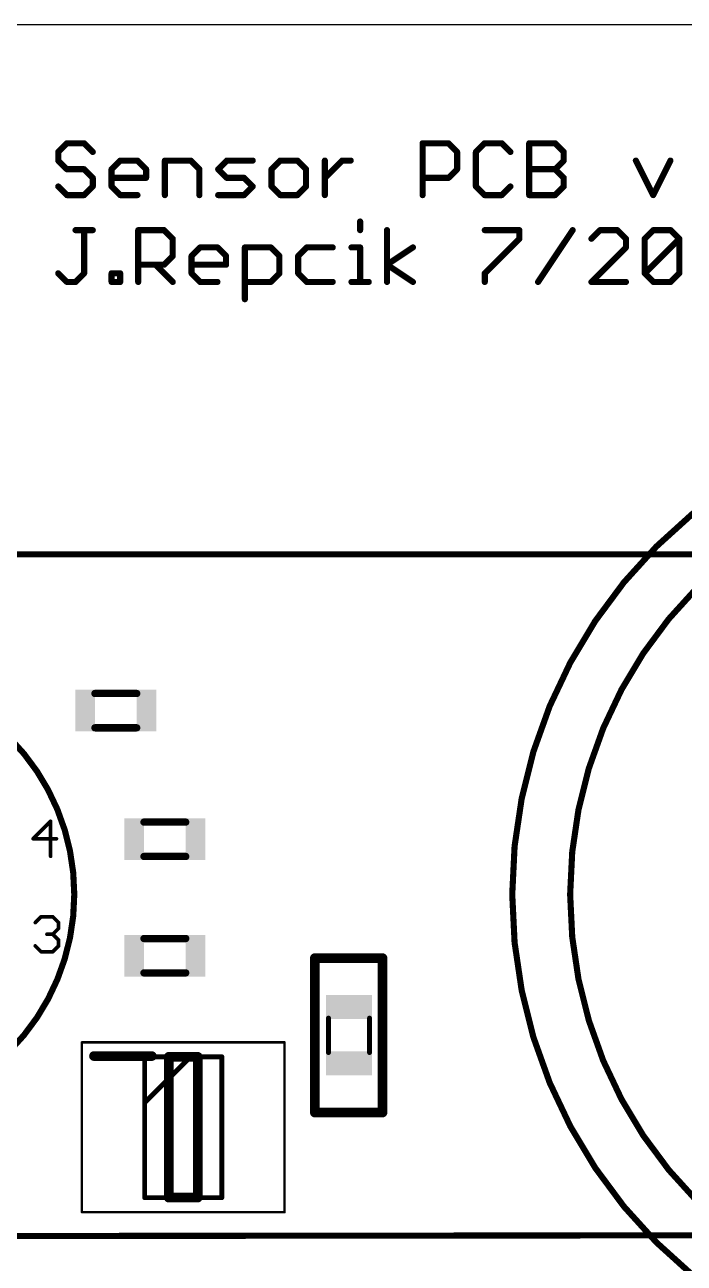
# Model space of a CAD drawing. Extents: x 0 to 2.95, y 0 to 1.57.
# Drawn here: x 0.856 to 1.394, y 0.564 to 1.575 of the extents above; entities that cross this region are included whole.
import ezdxf

# ---------------------------------------------------------------- set-up
doc = ezdxf.new("R2010")
doc.units = 0
for name, color, linetype in [('20', 7, 'CONTINUOUS'), ('21', 253, 'CONTINUOUS'), ('51', 253, 'CONTINUOUS')]:
    doc.layers.add(name, color=color, linetype=linetype)

# ---------------------------------------------------------------- blocks, each defined once
blk = doc.blocks.new('RECT')
blk.add_solid([(-0.5, -0.5), (0.5, -0.5), (-0.5, 0.5), (0.5, 0.5)])

msp = doc.modelspace()

# ---------------------------------------------------------------- linework, layer by layer
at = {"layer": '20'}
msp.add_line((2.952756, 1.574803), (0, 1.574803), dxfattribs=at)
at = {"layer": '21'}
for points, const_width in [([(1.655, 0.463425, 1), (1.655, 1.266575, 1), (1.655, 0.463425)], 0.005), ([(1.655, 0.510669, 1), (1.655, 1.219331, 1), (1.655, 0.510669)], 0.005), ([(0.715, 0.683898, 1), (0.715, 1.046102, 1), (0.715, 0.683898)], 0.005), ([(1.094441, 0.812992, 1), (1.090441, 0.812992)], 0.004), ([(1.092441, 0.814992, 1), (1.092441, 0.810992)], 0.004), ([(1.149559, 0.812992, 1), (1.145559, 0.812992)], 0.004), ([(1.147559, 0.810992, 1), (1.147559, 0.814992)], 0.004), ([(0.912165, 0.735039, 1), (0.912165, 0.731102)], 0.003937), ([(0.959409, 0.731102, 1), (0.959409, 0.735039)], 0.003937), ([(0.975157, 0.73248, 1), (0.97122, 0.73248)], 0.003937), ([(0.973189, 0.734449, 1), (0.973189, 0.730512)], 0.003937), ([(0.99878, 0.73248, 1), (0.994843, 0.73248)], 0.003937), ([(0.996811, 0.730512, 1), (0.996811, 0.734449)], 0.003937), ([(1.092441, 0.689008, 1), (1.092441, 0.685008)], 0.004), ([(1.090441, 0.687008, 1), (1.094441, 0.687008)], 0.004), ([(1.145559, 0.687008, 1), (1.149559, 0.687008)], 0.004), ([(1.147559, 0.685008, 1), (1.147559, 0.689008)], 0.004), ([(0.97122, 0.61752, 1), (0.975157, 0.61752)], 0.003937), ([(0.973189, 0.619488, 1), (0.973189, 0.615551)], 0.003937), ([(0.994843, 0.61752, 1), (0.99878, 0.61752)], 0.003937), ([(0.996811, 0.615551, 1), (0.996811, 0.619488)], 0.003937)]:
    msp.add_lwpolyline(points, format="xyb", dxfattribs=dict(at, const_width=const_width))
for points, const_width in [([(0.091811, 1.142559), (2.068189, 1.142559)], 0.005), ([(1.092441, 0.687008), (1.092441, 0.812992)], 0.008), ([(1.092441, 0.812992), (1.147559, 0.812992)], 0.008), ([(1.147559, 0.812992), (1.147559, 0.687008)], 0.008), ([(0.912165, 0.733071), (0.959409, 0.733071)], 0.007874), ([(0.973189, 0.73248), (0.996811, 0.73248)], 0.007874), ([(0.973189, 0.61752), (0.973189, 0.73248)], 0.007874), ([(0.996811, 0.73248), (0.996811, 0.61752)], 0.007874), ([(1.147559, 0.687008), (1.092441, 0.687008)], 0.008), ([(0.996811, 0.61752), (0.973189, 0.61752)], 0.007874), ([(0.091811, 0.585472), (2.068189, 0.587441)], 0.005)]:
    msp.add_lwpolyline(points, dxfattribs=dict(at, const_width=const_width))
at = {"layer": '51'}
for points, const_width in [([(0.890058, 1.478048), (0.883012, 1.471001)], 0.005), ([(0.904152, 1.478048), (0.890058, 1.478048)], 0.005), ([(0.911199, 1.471001), (0.904152, 1.478048)], 0.005), ([(1.180273, 1.435768), (1.180273, 1.478048)], 0.005), ([(1.180273, 1.478048), (1.201414, 1.478048)], 0.005), ([(1.201414, 1.478048), (1.20846, 1.471001)], 0.005), ([(1.230822, 1.478048), (1.223775, 1.471001)], 0.005), ([(1.244915, 1.478048), (1.230822, 1.478048)], 0.005), ([(1.251962, 1.471001), (1.244915, 1.478048)], 0.005), ([(1.267277, 1.435768), (1.267277, 1.478048)], 0.005), ([(1.267277, 1.478048), (1.288417, 1.478048)], 0.005), ([(1.288417, 1.478048), (1.295464, 1.471001)], 0.005), ([(0.883012, 1.471001), (0.883012, 1.463954)], 0.005), ([(0.883012, 1.463954), (0.890058, 1.456908)], 0.005), ([(0.926514, 1.456908), (0.93356, 1.463954)], 0.005), ([(0.93356, 1.463954), (0.947654, 1.463954)], 0.005), ([(0.947654, 1.463954), (0.9547, 1.456908)], 0.005), ([(0.970015, 1.435768), (0.970015, 1.463954)], 0.005), ([(0.970015, 1.463954), (0.991155, 1.463954)], 0.005), ([(0.991155, 1.463954), (0.998202, 1.456908)], 0.005), ([(1.013517, 1.456908), (1.020564, 1.463954)], 0.005), ([(1.020564, 1.463954), (1.041704, 1.463954)], 0.005), ([(1.064065, 1.463954), (1.057019, 1.456908)], 0.005), ([(1.078159, 1.463954), (1.064065, 1.463954)], 0.005), ([(1.085205, 1.456908), (1.078159, 1.463954)], 0.005), ([(1.10052, 1.435768), (1.10052, 1.463954)], 0.005), ([(1.10052, 1.449861), (1.114614, 1.463954)], 0.005), ([(1.114614, 1.463954), (1.12166, 1.463954)], 0.005), ([(1.20846, 1.471001), (1.20846, 1.456908)], 0.005), ([(1.223775, 1.471001), (1.223775, 1.442814)], 0.005), ([(1.295464, 1.463954), (1.288417, 1.456908)], 0.005), ([(1.295464, 1.471001), (1.295464, 1.463954)], 0.005), ([(1.35428, 1.463954), (1.368374, 1.435768)], 0.005), ([(1.368374, 1.435768), (1.382467, 1.463954)], 0.005), ([(0.890058, 1.456908), (0.904152, 1.456908)], 0.005), ([(0.904152, 1.456908), (0.911199, 1.449861)], 0.005), ([(0.926514, 1.442814), (0.926514, 1.456908)], 0.005), ([(0.9547, 1.456908), (0.9547, 1.449861)], 0.005), ([(0.998202, 1.456908), (0.998202, 1.435768)], 0.005), ([(1.020564, 1.449861), (1.013517, 1.456908)], 0.005), ([(1.057019, 1.456908), (1.057019, 1.442814)], 0.005), ([(1.085205, 1.442814), (1.085205, 1.456908)], 0.005), ([(1.20846, 1.456908), (1.201414, 1.449861)], 0.005), ([(1.267277, 1.456908), (1.288417, 1.456908)], 0.005), ([(1.288417, 1.456908), (1.295464, 1.449861)], 0.005), ([(0.911199, 1.449861), (0.911199, 1.442814)], 0.005), ([(0.9547, 1.449861), (0.926514, 1.449861)], 0.005), ([(1.034657, 1.449861), (1.020564, 1.449861)], 0.005), ([(1.041704, 1.442814), (1.034657, 1.449861)], 0.005), ([(1.201414, 1.449861), (1.180273, 1.449861)], 0.005), ([(1.295464, 1.449861), (1.295464, 1.442814)], 0.005), ([(0.890058, 1.435768), (0.883012, 1.442814)], 0.005), ([(0.904152, 1.435768), (0.890058, 1.435768)], 0.005), ([(0.911199, 1.442814), (0.904152, 1.435768)], 0.005), ([(0.93356, 1.435768), (0.926514, 1.442814)], 0.005), ([(0.947654, 1.435768), (0.93356, 1.435768)], 0.005), ([(1.013517, 1.435768), (1.034657, 1.435768)], 0.005), ([(1.034657, 1.435768), (1.041704, 1.442814)], 0.005), ([(1.057019, 1.442814), (1.064065, 1.435768)], 0.005), ([(1.064065, 1.435768), (1.078159, 1.435768)], 0.005), ([(1.078159, 1.435768), (1.085205, 1.442814)], 0.005), ([(1.223775, 1.442814), (1.230822, 1.435768)], 0.005), ([(1.230822, 1.435768), (1.244915, 1.435768)], 0.005), ([(1.244915, 1.435768), (1.251962, 1.442814)], 0.005), ([(1.288417, 1.435768), (1.267277, 1.435768)], 0.005), ([(1.295464, 1.442814), (1.288417, 1.435768)], 0.005), ([(1.129318, 1.414228), (1.129318, 1.407182)], 0.005), ([(0.897105, 1.407182), (0.911199, 1.407182)], 0.005), ([(0.904152, 1.371948), (0.904152, 1.407182)], 0.005), ([(0.948264, 1.364902), (0.948264, 1.407182)], 0.005), ([(0.948264, 1.407182), (0.969404, 1.407182)], 0.005), ([(0.969404, 1.407182), (0.976451, 1.400135)], 0.005), ([(1.151272, 1.364902), (1.151272, 1.407182)], 0.005), ([(1.231025, 1.407182), (1.259212, 1.407182)], 0.005), ([(1.259212, 1.407182), (1.259212, 1.400135)], 0.005), ([(1.274527, 1.364902), (1.302714, 1.407182)], 0.005), ([(1.325076, 1.407182), (1.318029, 1.400135)], 0.005), ([(1.339169, 1.407182), (1.325076, 1.407182)], 0.005), ([(1.346216, 1.400135), (1.339169, 1.407182)], 0.005), ([(1.361531, 1.400135), (1.368577, 1.407182)], 0.005), ([(1.368577, 1.407182), (1.382671, 1.407182)], 0.005), ([(1.382671, 1.407182), (1.389717, 1.400135)], 0.005), ([(0.976451, 1.400135), (0.976451, 1.386042)], 0.005), ([(0.991766, 1.386042), (0.998813, 1.393088)], 0.005), ([(0.998813, 1.393088), (1.012906, 1.393088)], 0.005), ([(1.012906, 1.393088), (1.019953, 1.386042)], 0.005), ([(1.035268, 1.350808), (1.035268, 1.393088)], 0.005), ([(1.035268, 1.393088), (1.056408, 1.393088)], 0.005), ([(1.056408, 1.393088), (1.063455, 1.386042)], 0.005), ([(1.085816, 1.393088), (1.07877, 1.386042)], 0.005), ([(1.106956, 1.393088), (1.085816, 1.393088)], 0.005), ([(1.122271, 1.393088), (1.129318, 1.393088)], 0.005), ([(1.129318, 1.393088), (1.129318, 1.364902)], 0.005), ([(1.151272, 1.378995), (1.172412, 1.393088)], 0.005), ([(1.259212, 1.400135), (1.231025, 1.371948)], 0.005), ([(1.318029, 1.364902), (1.346216, 1.393088)], 0.005), ([(1.346216, 1.393088), (1.346216, 1.400135)], 0.005), ([(1.361531, 1.371948), (1.361531, 1.400135)], 0.005), ([(1.361531, 1.371948), (1.389717, 1.400135)], 0.005), ([(1.389717, 1.400135), (1.389717, 1.371948)], 0.005), ([(0.976451, 1.386042), (0.969404, 1.378995)], 0.005), ([(0.991766, 1.371948), (0.991766, 1.386042)], 0.005), ([(1.019953, 1.386042), (1.019953, 1.378995)], 0.005), ([(1.063455, 1.386042), (1.063455, 1.371948)], 0.005), ([(1.07877, 1.386042), (1.07877, 1.371948)], 0.005), ([(0.969404, 1.378995), (0.948264, 1.378995)], 0.005), ([(0.962358, 1.378995), (0.976451, 1.364902)], 0.005), ([(1.019953, 1.378995), (0.991766, 1.378995)], 0.005), ([(1.172412, 1.364902), (1.151272, 1.378995)], 0.005), ([(0.883012, 1.371948), (0.890058, 1.364902)], 0.005), ([(0.890058, 1.364902), (0.897105, 1.364902)], 0.005), ([(0.897105, 1.364902), (0.904152, 1.371948)], 0.005), ([(0.926514, 1.364902), (0.926514, 1.371948)], 0.005), ([(0.926514, 1.371948), (0.93356, 1.371948)], 0.005), ([(0.93356, 1.364902), (0.926514, 1.364902)], 0.005), ([(0.93356, 1.371948), (0.93356, 1.364902)], 0.005), ([(0.998813, 1.364902), (0.991766, 1.371948)], 0.005), ([(1.012906, 1.364902), (0.998813, 1.364902)], 0.005), ([(1.056408, 1.364902), (1.035268, 1.364902)], 0.005), ([(1.063455, 1.371948), (1.056408, 1.364902)], 0.005), ([(1.07877, 1.371948), (1.085816, 1.364902)], 0.005), ([(1.085816, 1.364902), (1.106956, 1.364902)], 0.005), ([(1.122271, 1.364902), (1.136365, 1.364902)], 0.005), ([(1.231025, 1.371948), (1.231025, 1.364902)], 0.005), ([(1.346216, 1.364902), (1.318029, 1.364902)], 0.005), ([(1.368577, 1.364902), (1.361531, 1.371948)], 0.005), ([(1.382671, 1.364902), (1.368577, 1.364902)], 0.005), ([(1.389717, 1.371948), (1.382671, 1.364902)], 0.005), ([(0.947008, 1.029016), (0.912992, 1.029016)], 0.006), ([(0.912992, 1.000984), (0.947008, 1.000984)], 0.006), ([(0.876784, 0.924705), (0.862524, 0.910445)], 0.003), ([(0.876784, 0.896185), (0.876784, 0.924705)], 0.003), ([(0.987008, 0.924016), (0.952992, 0.924016)], 0.006), ([(0.862524, 0.910445), (0.881537, 0.910445)], 0.003), ([(0.952992, 0.895984), (0.987008, 0.895984)], 0.006), ([(0.864295, 0.841999), (0.869049, 0.846753)], 0.003), ([(0.869049, 0.846753), (0.878555, 0.846753)], 0.003), ([(0.878555, 0.846753), (0.883309, 0.841999)], 0.003), ([(0.883309, 0.841999), (0.883309, 0.837246)], 0.003), ([(0.878555, 0.832492), (0.873802, 0.832492)], 0.003), ([(0.883309, 0.837246), (0.878555, 0.832492)], 0.003), ([(0.878555, 0.832492), (0.883309, 0.827739)], 0.003), ([(0.883309, 0.827739), (0.883309, 0.822986)], 0.003), ([(0.987008, 0.829016), (0.952992, 0.829016)], 0.006), ([(0.869049, 0.818232), (0.864295, 0.822986)], 0.003), ([(0.878555, 0.818232), (0.869049, 0.818232)], 0.003), ([(0.883309, 0.822986), (0.878555, 0.818232)], 0.003), ([(0.952992, 0.800984), (0.987008, 0.800984)], 0.006), ([(1.103504, 0.764016), (1.103504, 0.735984)], 0.004), ([(1.137008, 0.764016), (1.137008, 0.735984)], 0.004), ([(0.902323, 0.744291), (1.067677, 0.744291)], 0.001969), ([(0.902323, 0.605709), (0.902323, 0.744291)], 0.001969), ([(1.067677, 0.744291), (1.067677, 0.605709)], 0.001969), ([(0.953504, 0.73248), (1.016496, 0.73248)], 0.003937), ([(0.953504, 0.61752), (0.953504, 0.73248)], 0.003937), ([(0.953504, 0.695079), (0.990906, 0.73248)], 0.003937), ([(1.016496, 0.73248), (1.016496, 0.61752)], 0.003937), ([(1.016496, 0.61752), (0.953504, 0.61752)], 0.003937), ([(1.067677, 0.605709), (0.902323, 0.605709)], 0.001969)]:
    msp.add_lwpolyline(points, dxfattribs=dict(at, const_width=const_width))
for points, const_width in [([(0.890058, 1.479298, 1), (0.890058, 1.476798)], 0.0025), ([(0.890942, 1.477164, 1), (0.889175, 1.478932)], 0.0025), ([(0.905036, 1.478932, 1), (0.903268, 1.477164)], 0.0025), ([(0.904152, 1.476798, 1), (0.904152, 1.479298)], 0.0025), ([(1.181523, 1.478048, 1), (1.179023, 1.478048)], 0.0025), ([(1.180273, 1.479298, 1), (1.180273, 1.476798)], 0.0025), ([(1.202297, 1.478932, 1), (1.20053, 1.477164)], 0.0025), ([(1.201414, 1.476798, 1), (1.201414, 1.479298)], 0.0025), ([(1.230822, 1.479298, 1), (1.230822, 1.476798)], 0.0025), ([(1.231706, 1.477164, 1), (1.229938, 1.478932)], 0.0025), ([(1.245799, 1.478932, 1), (1.244031, 1.477164)], 0.0025), ([(1.244915, 1.476798, 1), (1.244915, 1.479298)], 0.0025), ([(1.268527, 1.478048, 1), (1.266027, 1.478048)], 0.0025), ([(1.267277, 1.479298, 1), (1.267277, 1.476798)], 0.0025), ([(1.289301, 1.478932, 1), (1.287533, 1.477164)], 0.0025), ([(1.288417, 1.476798, 1), (1.288417, 1.479298)], 0.0025), ([(0.884262, 1.471001, 1), (0.881762, 1.471001)], 0.0025), ([(0.882128, 1.471885, 1), (0.883896, 1.470117)], 0.0025), ([(0.883896, 1.464838, 1), (0.882128, 1.463071)], 0.0025), ([(0.910315, 1.470117, 1), (0.912082, 1.471885)], 0.0025), ([(0.93356, 1.465204, 1), (0.93356, 1.462704)], 0.0025), ([(0.934444, 1.463071, 1), (0.932676, 1.464838)], 0.0025), ([(0.948537, 1.464838, 1), (0.94677, 1.463071)], 0.0025), ([(0.947654, 1.462704, 1), (0.947654, 1.465204)], 0.0025), ([(0.971265, 1.463954, 1), (0.968765, 1.463954)], 0.0025), ([(0.970015, 1.465204, 1), (0.970015, 1.462704)], 0.0025), ([(0.992039, 1.464838, 1), (0.990271, 1.463071)], 0.0025), ([(0.991155, 1.462704, 1), (0.991155, 1.465204)], 0.0025), ([(1.020564, 1.465204, 1), (1.020564, 1.462704)], 0.0025), ([(1.021447, 1.463071, 1), (1.01968, 1.464838)], 0.0025), ([(1.041704, 1.462704, 1), (1.041704, 1.465204)], 0.0025), ([(1.064065, 1.465204, 1), (1.064065, 1.462704)], 0.0025), ([(1.064949, 1.463071, 1), (1.063181, 1.464838)], 0.0025), ([(1.079043, 1.464838, 1), (1.077275, 1.463071)], 0.0025), ([(1.078159, 1.462704, 1), (1.078159, 1.465204)], 0.0025), ([(1.10177, 1.463954, 1), (1.09927, 1.463954)], 0.0025), ([(1.114614, 1.465204, 1), (1.114614, 1.462704)], 0.0025), ([(1.115498, 1.463071, 1), (1.11373, 1.464838)], 0.0025), ([(1.12166, 1.462704, 1), (1.12166, 1.465204)], 0.0025), ([(1.20971, 1.471001, 1), (1.20721, 1.471001)], 0.0025), ([(1.207576, 1.470117, 1), (1.209344, 1.471885)], 0.0025), ([(1.225025, 1.471001, 1), (1.222525, 1.471001)], 0.0025), ([(1.222891, 1.471885, 1), (1.224659, 1.470117)], 0.0025), ([(1.251078, 1.470117, 1), (1.252846, 1.471885)], 0.0025), ([(1.296714, 1.471001, 1), (1.294214, 1.471001)], 0.0025), ([(1.29458, 1.470117, 1), (1.296348, 1.471885)], 0.0025), ([(1.296348, 1.463071, 1), (1.29458, 1.464838)], 0.0025), ([(1.355398, 1.464513, 1), (1.353162, 1.463395)], 0.0025), ([(1.383585, 1.463395, 1), (1.381349, 1.464513)], 0.0025), ([(0.881762, 1.463954, 1), (0.884262, 1.463954)], 0.0025), ([(0.890058, 1.458158, 1), (0.890058, 1.455658)], 0.0025), ([(0.889175, 1.456024, 1), (0.890942, 1.457792)], 0.0025), ([(0.905036, 1.457792, 1), (0.903268, 1.456024)], 0.0025), ([(0.904152, 1.455658, 1), (0.904152, 1.458158)], 0.0025), ([(0.927764, 1.456908, 1), (0.925264, 1.456908)], 0.0025), ([(0.92563, 1.457792, 1), (0.927397, 1.456024)], 0.0025), ([(0.95595, 1.456908, 1), (0.95345, 1.456908)], 0.0025), ([(0.953816, 1.456024, 1), (0.955584, 1.457792)], 0.0025), ([(0.999452, 1.456908, 1), (0.996952, 1.456908)], 0.0025), ([(0.997318, 1.456024, 1), (0.999086, 1.457792)], 0.0025), ([(1.014401, 1.457792, 1), (1.012633, 1.456024)], 0.0025), ([(1.012633, 1.457792, 1), (1.014401, 1.456024)], 0.0025), ([(1.058269, 1.456908, 1), (1.055769, 1.456908)], 0.0025), ([(1.056135, 1.457792, 1), (1.057903, 1.456024)], 0.0025), ([(1.086455, 1.456908, 1), (1.083955, 1.456908)], 0.0025), ([(1.084322, 1.456024, 1), (1.086089, 1.457792)], 0.0025), ([(1.20721, 1.456908, 1), (1.20971, 1.456908)], 0.0025), ([(1.209344, 1.456024, 1), (1.207576, 1.457792)], 0.0025), ([(1.267277, 1.458158, 1), (1.267277, 1.455658)], 0.0025), ([(1.289301, 1.457792, 1), (1.287533, 1.456024)], 0.0025), ([(1.287533, 1.457792, 1), (1.289301, 1.456024)], 0.0025), ([(1.288417, 1.455658, 1), (1.288417, 1.458158)], 0.0025), ([(1.294214, 1.463954, 1), (1.296714, 1.463954)], 0.0025), ([(0.912449, 1.449861, 1), (0.909949, 1.449861)], 0.0025), ([(0.910315, 1.448977, 1), (0.912082, 1.450745)], 0.0025), ([(0.926514, 1.451111, 1), (0.926514, 1.448611)], 0.0025), ([(0.95345, 1.449861, 1), (0.95595, 1.449861)], 0.0025), ([(0.9547, 1.448611, 1), (0.9547, 1.451111)], 0.0025), ([(1.020564, 1.451111, 1), (1.020564, 1.448611)], 0.0025), ([(1.01968, 1.448977, 1), (1.021447, 1.450745)], 0.0025), ([(1.035541, 1.450745, 1), (1.033773, 1.448977)], 0.0025), ([(1.034657, 1.448611, 1), (1.034657, 1.451111)], 0.0025), ([(1.099637, 1.450745, 1), (1.101404, 1.448977)], 0.0025), ([(1.180273, 1.451111, 1), (1.180273, 1.448611)], 0.0025), ([(1.20053, 1.450745, 1), (1.202297, 1.448977)], 0.0025), ([(1.201414, 1.448611, 1), (1.201414, 1.451111)], 0.0025), ([(1.296714, 1.449861, 1), (1.294214, 1.449861)], 0.0025), ([(1.29458, 1.448977, 1), (1.296348, 1.450745)], 0.0025), ([(0.883896, 1.443698, 1), (0.882128, 1.44193)], 0.0025), ([(0.890058, 1.437018, 1), (0.890058, 1.434518)], 0.0025), ([(0.889175, 1.434884, 1), (0.890942, 1.436652)], 0.0025), ([(0.903268, 1.436652, 1), (0.905036, 1.434884)], 0.0025), ([(0.904152, 1.434518, 1), (0.904152, 1.437018)], 0.0025), ([(0.909949, 1.442814, 1), (0.912449, 1.442814)], 0.0025), ([(0.912082, 1.44193, 1), (0.910315, 1.443698)], 0.0025), ([(0.927397, 1.443698, 1), (0.92563, 1.44193)], 0.0025), ([(0.925264, 1.442814, 1), (0.927764, 1.442814)], 0.0025), ([(0.93356, 1.437018, 1), (0.93356, 1.434518)], 0.0025), ([(0.932676, 1.434884, 1), (0.934444, 1.436652)], 0.0025), ([(0.947654, 1.434518, 1), (0.947654, 1.437018)], 0.0025), ([(0.968765, 1.435768, 1), (0.971265, 1.435768)], 0.0025), ([(0.996952, 1.435768, 1), (0.999452, 1.435768)], 0.0025), ([(1.013517, 1.437018, 1), (1.013517, 1.434518)], 0.0025), ([(1.033773, 1.436652, 1), (1.035541, 1.434884)], 0.0025), ([(1.034657, 1.434518, 1), (1.034657, 1.437018)], 0.0025), ([(1.042588, 1.44193, 1), (1.04082, 1.443698)], 0.0025), ([(1.04082, 1.44193, 1), (1.042588, 1.443698)], 0.0025), ([(1.057903, 1.443698, 1), (1.056135, 1.44193)], 0.0025), ([(1.055769, 1.442814, 1), (1.058269, 1.442814)], 0.0025), ([(1.064065, 1.437018, 1), (1.064065, 1.434518)], 0.0025), ([(1.063181, 1.434884, 1), (1.064949, 1.436652)], 0.0025), ([(1.077275, 1.436652, 1), (1.079043, 1.434884)], 0.0025), ([(1.078159, 1.434518, 1), (1.078159, 1.437018)], 0.0025), ([(1.083955, 1.442814, 1), (1.086455, 1.442814)], 0.0025), ([(1.086089, 1.44193, 1), (1.084322, 1.443698)], 0.0025), ([(1.09927, 1.435768, 1), (1.10177, 1.435768)], 0.0025), ([(1.179023, 1.435768, 1), (1.181523, 1.435768)], 0.0025), ([(1.224659, 1.443698, 1), (1.222891, 1.44193)], 0.0025), ([(1.222525, 1.442814, 1), (1.225025, 1.442814)], 0.0025), ([(1.230822, 1.437018, 1), (1.230822, 1.434518)], 0.0025), ([(1.229938, 1.434884, 1), (1.231706, 1.436652)], 0.0025), ([(1.244031, 1.436652, 1), (1.245799, 1.434884)], 0.0025), ([(1.244915, 1.434518, 1), (1.244915, 1.437018)], 0.0025), ([(1.252846, 1.44193, 1), (1.251078, 1.443698)], 0.0025), ([(1.267277, 1.437018, 1), (1.267277, 1.434518)], 0.0025), ([(1.266027, 1.435768, 1), (1.268527, 1.435768)], 0.0025), ([(1.287533, 1.436652, 1), (1.289301, 1.434884)], 0.0025), ([(1.288417, 1.434518, 1), (1.288417, 1.437018)], 0.0025), ([(1.294214, 1.442814, 1), (1.296714, 1.442814)], 0.0025), ([(1.296348, 1.44193, 1), (1.29458, 1.443698)], 0.0025), ([(1.367256, 1.436327, 1), (1.369492, 1.435209)], 0.0025), ([(1.367256, 1.435209, 1), (1.369492, 1.436327)], 0.0025), ([(1.130568, 1.414228, 1), (1.128068, 1.414228)], 0.0025), ([(0.897105, 1.408432, 1), (0.897105, 1.405932)], 0.0025), ([(0.905402, 1.407182, 1), (0.902902, 1.407182)], 0.0025), ([(0.911199, 1.405932, 1), (0.911199, 1.408432)], 0.0025), ([(0.949514, 1.407182, 1), (0.947014, 1.407182)], 0.0025), ([(0.948264, 1.408432, 1), (0.948264, 1.405932)], 0.0025), ([(0.970288, 1.408066, 1), (0.968521, 1.406298)], 0.0025), ([(0.969404, 1.405932, 1), (0.969404, 1.408432)], 0.0025), ([(1.128068, 1.407182, 1), (1.130568, 1.407182)], 0.0025), ([(1.152522, 1.407182, 1), (1.150022, 1.407182)], 0.0025), ([(1.231025, 1.408432, 1), (1.231025, 1.405932)], 0.0025), ([(1.260462, 1.407182, 1), (1.257962, 1.407182)], 0.0025), ([(1.259212, 1.405932, 1), (1.259212, 1.408432)], 0.0025), ([(1.303754, 1.406488, 1), (1.301674, 1.407875)], 0.0025), ([(1.325076, 1.408432, 1), (1.325076, 1.405932)], 0.0025), ([(1.325959, 1.406298, 1), (1.324192, 1.408066)], 0.0025), ([(1.340053, 1.408066, 1), (1.338285, 1.406298)], 0.0025), ([(1.339169, 1.405932, 1), (1.339169, 1.408432)], 0.0025), ([(1.368577, 1.408432, 1), (1.368577, 1.405932)], 0.0025), ([(1.369461, 1.406298, 1), (1.367693, 1.408066)], 0.0025), ([(1.383555, 1.408066, 1), (1.381787, 1.406298)], 0.0025), ([(1.382671, 1.405932, 1), (1.382671, 1.408432)], 0.0025), ([(0.977701, 1.400135, 1), (0.975201, 1.400135)], 0.0025), ([(0.975567, 1.399251, 1), (0.977335, 1.401019)], 0.0025), ([(0.998813, 1.394338, 1), (0.998813, 1.391838)], 0.0025), ([(0.999697, 1.392204, 1), (0.997929, 1.393972)], 0.0025), ([(1.01379, 1.393972, 1), (1.012022, 1.392204)], 0.0025), ([(1.012906, 1.391838, 1), (1.012906, 1.394338)], 0.0025), ([(1.036518, 1.393088, 1), (1.034018, 1.393088)], 0.0025), ([(1.035268, 1.394338, 1), (1.035268, 1.391838)], 0.0025), ([(1.057292, 1.393972, 1), (1.055524, 1.392204)], 0.0025), ([(1.056408, 1.391838, 1), (1.056408, 1.394338)], 0.0025), ([(1.085816, 1.394338, 1), (1.085816, 1.391838)], 0.0025), ([(1.0867, 1.392204, 1), (1.084932, 1.393972)], 0.0025), ([(1.106956, 1.391838, 1), (1.106956, 1.394338)], 0.0025), ([(1.122271, 1.394338, 1), (1.122271, 1.391838)], 0.0025), ([(1.130568, 1.393088, 1), (1.128068, 1.393088)], 0.0025), ([(1.129318, 1.391838, 1), (1.129318, 1.394338)], 0.0025), ([(1.173106, 1.392048, 1), (1.171719, 1.394128)], 0.0025), ([(1.257962, 1.400135, 1), (1.260462, 1.400135)], 0.0025), ([(1.260096, 1.399251, 1), (1.258328, 1.401019)], 0.0025), ([(1.317145, 1.401019, 1), (1.318913, 1.399251)], 0.0025), ([(1.347466, 1.400135, 1), (1.344966, 1.400135)], 0.0025), ([(1.345332, 1.399251, 1), (1.3471, 1.401019)], 0.0025), ([(1.3471, 1.392204, 1), (1.345332, 1.393972)], 0.0025), ([(1.362781, 1.400135, 1), (1.360281, 1.400135)], 0.0025), ([(1.360647, 1.401019, 1), (1.362415, 1.399251)], 0.0025), ([(1.390967, 1.400135, 1), (1.388467, 1.400135)], 0.0025), ([(1.390601, 1.399251, 1), (1.388834, 1.401019)], 0.0025), ([(1.388834, 1.399251, 1), (1.390601, 1.401019)], 0.0025), ([(0.975201, 1.386042, 1), (0.977701, 1.386042)], 0.0025), ([(0.977335, 1.385158, 1), (0.975567, 1.386925)], 0.0025), ([(0.993016, 1.386042, 1), (0.990516, 1.386042)], 0.0025), ([(0.990882, 1.386925, 1), (0.99265, 1.385158)], 0.0025), ([(1.021203, 1.386042, 1), (1.018703, 1.386042)], 0.0025), ([(1.019069, 1.385158, 1), (1.020837, 1.386925)], 0.0025), ([(1.064705, 1.386042, 1), (1.062205, 1.386042)], 0.0025), ([(1.062571, 1.385158, 1), (1.064338, 1.386925)], 0.0025), ([(1.08002, 1.386042, 1), (1.07752, 1.386042)], 0.0025), ([(1.077886, 1.386925, 1), (1.079653, 1.385158)], 0.0025), ([(1.344966, 1.393088, 1), (1.347466, 1.393088)], 0.0025), ([(0.948264, 1.380245, 1), (0.948264, 1.377745)], 0.0025), ([(0.963242, 1.379879, 1), (0.961474, 1.378111)], 0.0025), ([(0.968521, 1.379879, 1), (0.970288, 1.378111)], 0.0025), ([(0.969404, 1.377745, 1), (0.969404, 1.380245)], 0.0025), ([(0.991766, 1.380245, 1), (0.991766, 1.377745)], 0.0025), ([(1.018703, 1.378995, 1), (1.021203, 1.378995)], 0.0025), ([(1.019953, 1.377745, 1), (1.019953, 1.380245)], 0.0025), ([(1.151966, 1.380035, 1), (1.150579, 1.377955)], 0.0025), ([(1.150579, 1.380035, 1), (1.151966, 1.377955)], 0.0025), ([(0.883896, 1.372832, 1), (0.882128, 1.371064)], 0.0025), ([(0.890058, 1.366152, 1), (0.890058, 1.363652)], 0.0025), ([(0.889175, 1.364018, 1), (0.890942, 1.365785)], 0.0025), ([(0.896221, 1.365785, 1), (0.897989, 1.364018)], 0.0025), ([(0.897105, 1.363652, 1), (0.897105, 1.366152)], 0.0025), ([(0.902902, 1.371948, 1), (0.905402, 1.371948)], 0.0025), ([(0.905036, 1.371064, 1), (0.903268, 1.372832)], 0.0025), ([(0.927764, 1.371948, 1), (0.925264, 1.371948)], 0.0025), ([(0.926514, 1.373198, 1), (0.926514, 1.370698)], 0.0025), ([(0.926514, 1.366152, 1), (0.926514, 1.363652)], 0.0025), ([(0.925264, 1.364902, 1), (0.927764, 1.364902)], 0.0025), ([(0.93481, 1.371948, 1), (0.93231, 1.371948)], 0.0025), ([(0.93231, 1.364902, 1), (0.93481, 1.364902)], 0.0025), ([(0.93356, 1.370698, 1), (0.93356, 1.373198)], 0.0025), ([(0.93356, 1.363652, 1), (0.93356, 1.366152)], 0.0025), ([(0.947014, 1.364902, 1), (0.949514, 1.364902)], 0.0025), ([(0.975567, 1.364018, 1), (0.977335, 1.365785)], 0.0025), ([(0.99265, 1.372832, 1), (0.990882, 1.371064)], 0.0025), ([(0.990516, 1.371948, 1), (0.993016, 1.371948)], 0.0025), ([(0.998813, 1.366152, 1), (0.998813, 1.363652)], 0.0025), ([(0.997929, 1.364018, 1), (0.999697, 1.365785)], 0.0025), ([(1.012906, 1.363652, 1), (1.012906, 1.366152)], 0.0025), ([(1.035268, 1.366152, 1), (1.035268, 1.363652)], 0.0025), ([(1.055524, 1.365785, 1), (1.057292, 1.364018)], 0.0025), ([(1.056408, 1.363652, 1), (1.056408, 1.366152)], 0.0025), ([(1.062205, 1.371948, 1), (1.064705, 1.371948)], 0.0025), ([(1.064338, 1.371064, 1), (1.062571, 1.372832)], 0.0025), ([(1.079653, 1.372832, 1), (1.077886, 1.371064)], 0.0025), ([(1.07752, 1.371948, 1), (1.08002, 1.371948)], 0.0025), ([(1.085816, 1.366152, 1), (1.085816, 1.363652)], 0.0025), ([(1.084932, 1.364018, 1), (1.0867, 1.365785)], 0.0025), ([(1.106956, 1.363652, 1), (1.106956, 1.366152)], 0.0025), ([(1.122271, 1.366152, 1), (1.122271, 1.363652)], 0.0025), ([(1.128068, 1.364902, 1), (1.130568, 1.364902)], 0.0025), ([(1.136365, 1.363652, 1), (1.136365, 1.366152)], 0.0025), ([(1.150022, 1.364902, 1), (1.152522, 1.364902)], 0.0025), ([(1.171719, 1.363862, 1), (1.173106, 1.365942)], 0.0025), ([(1.232275, 1.371948, 1), (1.229775, 1.371948)], 0.0025), ([(1.229775, 1.364902, 1), (1.232275, 1.364902)], 0.0025), ([(1.230142, 1.372832, 1), (1.231909, 1.371064)], 0.0025), ([(1.273487, 1.365595, 1), (1.275567, 1.364208)], 0.0025), ([(1.318029, 1.366152, 1), (1.318029, 1.363652)], 0.0025), ([(1.317145, 1.365785, 1), (1.318913, 1.364018)], 0.0025), ([(1.346216, 1.363652, 1), (1.346216, 1.366152)], 0.0025), ([(1.362415, 1.372832, 1), (1.360647, 1.371064)], 0.0025), ([(1.360647, 1.372832, 1), (1.362415, 1.371064)], 0.0025), ([(1.360281, 1.371948, 1), (1.362781, 1.371948)], 0.0025), ([(1.368577, 1.366152, 1), (1.368577, 1.363652)], 0.0025), ([(1.367693, 1.364018, 1), (1.369461, 1.365785)], 0.0025), ([(1.381787, 1.365785, 1), (1.383555, 1.364018)], 0.0025), ([(1.382671, 1.363652, 1), (1.382671, 1.366152)], 0.0025), ([(1.388467, 1.371948, 1), (1.390967, 1.371948)], 0.0025), ([(1.390601, 1.371064, 1), (1.388834, 1.372832)], 0.0025), ([(1.034018, 1.350808, 1), (1.036518, 1.350808)], 0.0025), ([(0.715, 0.683898, 1), (0.715, 1.046102, 1), (0.715, 0.683898)], 0.005), ([(0.912992, 1.030516, 1), (0.912992, 1.027516)], 0.003), ([(0.947008, 1.027516, 1), (0.947008, 1.030516)], 0.003), ([(0.912992, 1.002484, 1), (0.912992, 0.999484)], 0.003), ([(0.947008, 0.999484, 1), (0.947008, 1.002484)], 0.003), ([(0.877534, 0.924705, 1), (0.876034, 0.924705)], 0.0015), ([(0.877314, 0.924175, 1), (0.876254, 0.925236)], 0.0015), ([(0.952992, 0.925516, 1), (0.952992, 0.922516)], 0.003), ([(0.987008, 0.922516, 1), (0.987008, 0.925516)], 0.003), ([(0.861993, 0.910976, 1), (0.863054, 0.909915)], 0.0015), ([(0.862524, 0.911195, 1), (0.862524, 0.909695)], 0.0015), ([(0.881537, 0.909695, 1), (0.881537, 0.911195)], 0.0015), ([(0.876034, 0.896185, 1), (0.877534, 0.896185)], 0.0015), ([(0.952992, 0.897484, 1), (0.952992, 0.894484)], 0.003), ([(0.987008, 0.894484, 1), (0.987008, 0.897484)], 0.003), ([(0.863765, 0.84253, 1), (0.864826, 0.841469)], 0.0015), ([(0.869049, 0.847503, 1), (0.869049, 0.846003)], 0.0015), ([(0.869579, 0.846222, 1), (0.868518, 0.847283)], 0.0015), ([(0.879086, 0.847283, 1), (0.878025, 0.846222)], 0.0015), ([(0.878555, 0.846003, 1), (0.878555, 0.847503)], 0.0015), ([(0.884059, 0.841999, 1), (0.882559, 0.841999)], 0.0015), ([(0.882778, 0.841469, 1), (0.883839, 0.84253)], 0.0015), ([(0.873802, 0.833242, 1), (0.873802, 0.831742)], 0.0015), ([(0.879086, 0.833023, 1), (0.878025, 0.831962)], 0.0015), ([(0.878025, 0.833023, 1), (0.879086, 0.831962)], 0.0015), ([(0.878555, 0.831742, 1), (0.878555, 0.833242)], 0.0015), ([(0.882559, 0.837246, 1), (0.884059, 0.837246)], 0.0015), ([(0.884059, 0.827739, 1), (0.882559, 0.827739)], 0.0015), ([(0.883839, 0.836715, 1), (0.882778, 0.837776)], 0.0015), ([(0.882778, 0.827209, 1), (0.883839, 0.828269)], 0.0015), ([(0.952992, 0.830516, 1), (0.952992, 0.827516)], 0.003), ([(0.987008, 0.827516, 1), (0.987008, 0.830516)], 0.003), ([(0.864826, 0.823516, 1), (0.863765, 0.822455)], 0.0015), ([(0.869049, 0.818982, 1), (0.869049, 0.817482)], 0.0015), ([(0.868518, 0.817702, 1), (0.869579, 0.818763)], 0.0015), ([(0.878025, 0.818763, 1), (0.879086, 0.817702)], 0.0015), ([(0.878555, 0.817482, 1), (0.878555, 0.818982)], 0.0015), ([(0.882559, 0.822986, 1), (0.884059, 0.822986)], 0.0015), ([(0.883839, 0.822455, 1), (0.882778, 0.823516)], 0.0015), ([(0.952992, 0.802484, 1), (0.952992, 0.799484)], 0.003), ([(0.987008, 0.799484, 1), (0.987008, 0.802484)], 0.003), ([(1.104504, 0.764016, 1), (1.102504, 0.764016)], 0.002), ([(1.138008, 0.764016, 1), (1.136008, 0.764016)], 0.002), ([(0.902323, 0.744783, 1), (0.902323, 0.743799)], 0.000984), ([(0.902815, 0.744291, 1), (0.901831, 0.744291)], 0.000984), ([(1.068169, 0.744291, 1), (1.067185, 0.744291)], 0.000984), ([(1.067677, 0.743799, 1), (1.067677, 0.744783)], 0.000984), ([(0.953504, 0.733465, 1), (0.953504, 0.731496)], 0.001969), ([(0.954488, 0.73248, 1), (0.95252, 0.73248)], 0.001969), ([(0.991601, 0.731784, 1), (0.99021, 0.733176)], 0.001969), ([(1.01748, 0.73248, 1), (1.015512, 0.73248)], 0.001969), ([(1.016496, 0.731496, 1), (1.016496, 0.733465)], 0.001969), ([(1.102504, 0.735984, 1), (1.104504, 0.735984)], 0.002), ([(1.136008, 0.735984, 1), (1.138008, 0.735984)], 0.002), ([(0.952808, 0.695775, 1), (0.9542, 0.694383)], 0.001969), ([(0.953504, 0.618504, 1), (0.953504, 0.616535)], 0.001969), ([(0.95252, 0.61752, 1), (0.954488, 0.61752)], 0.001969), ([(1.015512, 0.61752, 1), (1.01748, 0.61752)], 0.001969), ([(1.016496, 0.616535, 1), (1.016496, 0.618504)], 0.001969), ([(0.902323, 0.606201, 1), (0.902323, 0.605217)], 0.000984), ([(1.067677, 0.605217, 1), (1.067677, 0.606201)], 0.000984), ([(0.901831, 0.605709, 1), (0.902815, 0.605709)], 0.000984), ([(1.067185, 0.605709, 1), (1.068169, 0.605709)], 0.000984)]:
    msp.add_lwpolyline(points, format="xyb", dxfattribs=dict(at, const_width=const_width))

# ---------------------------------------------------------------- block references
at = {"layer": '51', "xscale": 0.016, "yscale": 0.034}
for p in [(0.905, 1.015), (0.955, 1.015)]:
    msp.add_blockref('RECT', p, dxfattribs=at)
at = {"layer": '51'}
for p, xscale, yscale, rotation in [((0.945, 0.91), 0.016, 0.034, 180), ((0.995, 0.91), 0.016, 0.034, 180), ((0.945, 0.815), 0.016, 0.034, 180), ((0.995, 0.815), 0.016, 0.034, 180), ((1.120201, 0.773156), 0.019689, 0.037402, 270), ((1.120201, 0.727156), 0.019689, 0.037402, 270)]:
    msp.add_blockref('RECT', p, dxfattribs=dict(at, xscale=xscale, yscale=yscale, rotation=rotation))

doc.saveas('drawing.dxf')
